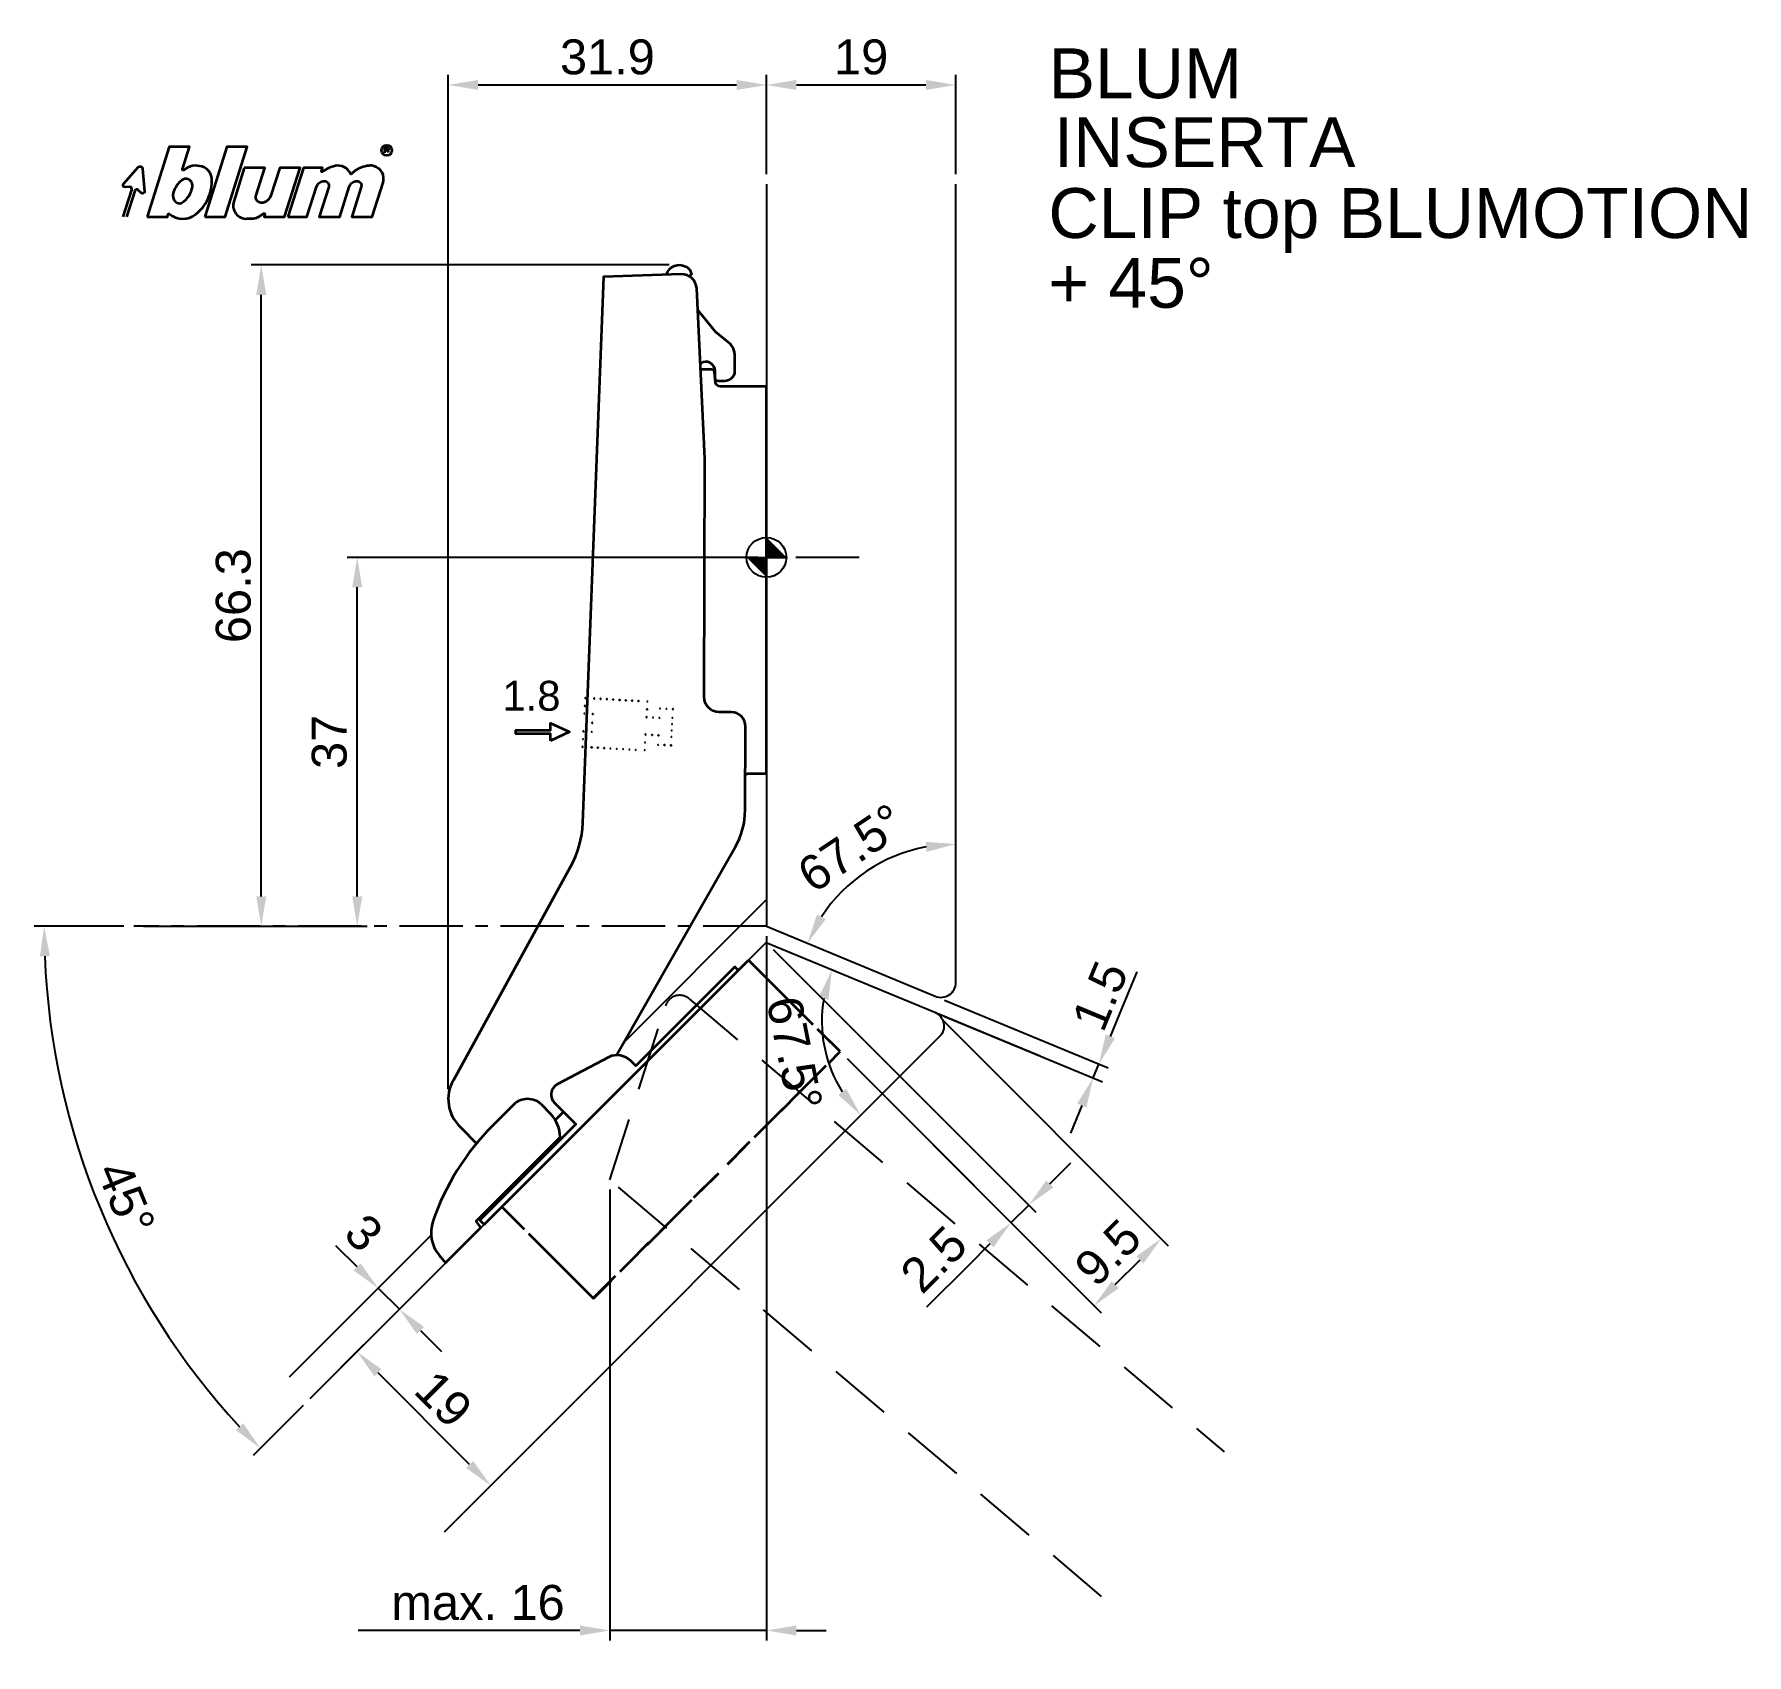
# Model space of a CAD drawing. Extents: x -73 to 98, y -110 to 52.
import ezdxf

# ---------------------------------------------------------------- set-up
doc = ezdxf.new("R2010")
doc.units = 0
doc.header["$PDMODE"] = 35
doc.header["$PDSIZE"] = 5
for name, pattern in [('MITTE', [50.8, 31.75, -6.35, 6.35, -6.35]), ('STRICHLINIE', [19.05, 12.7, -6.35]), ('VERDECKT2', [4.7625, 3.175, -1.5875])]:
    doc.linetypes.add(name, pattern=pattern)
doc.layers.get('Defpoints').update_dxf_attribs({"linetype": 'CONTINUOUS'})
doc.layers.add('1', color=2, linetype='CONTINUOUS')
doc.layers.add('5', color=1, linetype='CONTINUOUS')
doc.layers.add('6', color=3, linetype='CONTINUOUS', lineweight=35)
doc.styles.add('Beschlag', font='ARIAL.TTF')
doc.dimstyles.new('Beschlag', dxfattribs={"dimtxt": 3.5, "dimasz": 3, "dimexe": 1, "dimexo": 1, "dimgap": 1, "dimtad": 1, "dimdec": 1, "dimdsep": 46, "dimtxsty": 'Beschlag', "dimcen": 2, "dimclrd": 256, "dimclre": 256, "dimclrt": 256, "dimadec": 1, "dimazin": 2, "dimtfac": 0.71, "dimtdec": 1, "dimtix": 1, "dimtmove": 2, "dimatfit": 0, "dimfxl": 0, "dimtolj": 1, "dimlwd": -1, "dimlwe": -1, "dimarcsym": 0})

# ---------------------------------------------------------------- blocks, each defined once
blk = doc.blocks.new('NullPunkt')
at = {"layer": '5'}
for points in [[(0, 2), (0, -2)], [(-2, 0), (2, 0)]]:
    blk.add_lwpolyline(points, dxfattribs=at)
blk.add_circle((0, 0), 2, dxfattribs=at)
for points in [[(0, 0), (-2, 0), (0, 2)], [(0, 0), (2, 0), (0, -2)]]:
    blk.add_solid(points, dxfattribs=at)
blk = doc.blocks.new('*D1')
at = {"layer": '1'}
for p, q in [((-64.49, -37), (-73.47, -37)), ((-46.48, -85.05), (-51.49, -90.06))]:
    blk.add_line(p, q, dxfattribs=at)
blk.add_arc((1.56, -37), 74.03, 182.3221, 222.6827, dxfattribs=at)
for points in [[(-72.9, -40.01), (-71.9, -39.99), (-72.47, -37)], [(-52.5, -86.84), (-53.22, -87.53), (-50.78, -89.35)]]:
    blk.add_solid(points, dxfattribs=at)
at = {"layer": 'Defpoints', "color": 0}
for p in [(-63.49, -37), (0, -37), (-0.04, -38.61), (-69.94, -56.16), (-45.77, -84.34)]:
    blk.add_point(p, dxfattribs=at)
at = {"layer": '1', "insert": (-64.26, -64.27), "char_height": 3.5, "attachment_point": 5, "rotation": 292.5024, "style": 'Beschlag'}
blk.add_mtext('\\A1;45°', dxfattribs=at)
blk = doc.blocks.new('*D2')
at = {"layer": '1'}
for p, q in [((-1, 0), (-42.06, 0)), ((-41.06, -34), (-41.06, -3)), ((-62.49, -37), (-40.06, -37))]:
    blk.add_line(p, q, dxfattribs=at)
for points in [[(-41.56, -3), (-40.56, -3), (-41.06, 0)], [(-41.56, -34), (-40.56, -34), (-41.06, -37)]]:
    blk.add_solid(points, dxfattribs=at)
at = {"layer": 'Defpoints', "color": 0}
for p in [(-41.06, 0), (0, 0), (-63.49, -37)]:
    blk.add_point(p, dxfattribs=at)
at = {"layer": '1', "insert": (-43.85, -18.5), "char_height": 3.5, "attachment_point": 5, "rotation": 90, "style": 'Beschlag'}
blk.add_mtext('\\A1;37', dxfattribs=at)
blk = doc.blocks.new('*D3')
at = {"layer": '1'}
for p, q in [((-9.75, 29.33), (-51.69, 29.33)), ((-50.69, -34), (-50.69, 26.33)), ((-62.49, -37), (-49.69, -37))]:
    blk.add_line(p, q, dxfattribs=at)
for points in [[(-51.19, 26.33), (-50.19, 26.33), (-50.69, 29.33)], [(-51.19, -34), (-50.19, -34), (-50.69, -37)]]:
    blk.add_solid(points, dxfattribs=at)
at = {"layer": 'Defpoints', "color": 0}
for p in [(-50.69, 29.33), (-8.75, 29.33), (-63.49, -37)]:
    blk.add_point(p, dxfattribs=at)
at = {"layer": '1', "insert": (-53.48, -3.84), "char_height": 3.5, "attachment_point": 5, "rotation": 90, "style": 'Beschlag'}
blk.add_mtext('\\A1;66.3', dxfattribs=at)
blk = doc.blocks.new('*D4')
at = {"layer": '1'}
for p, q in [((-31.93, -53.34), (-31.93, 48.38)), ((0, 38.42), (0, 48.38)), ((-28.93, 47.38), (-3, 47.38))]:
    blk.add_line(p, q, dxfattribs=at)
for points in [[(-28.93, 47.88), (-28.93, 46.88), (-31.93, 47.38)], [(-3, 47.88), (-3, 46.88), (0, 47.38)]]:
    blk.add_solid(points, dxfattribs=at)
at = {"layer": 'Defpoints', "color": 0}
for p in [(0, 47.38), (0, 37.42), (-31.93, -54.34)]:
    blk.add_point(p, dxfattribs=at)
at = {"layer": '1', "insert": (-15.96, 50.17), "char_height": 3.5, "attachment_point": 5, "style": 'Beschlag'}
blk.add_mtext('\\A1;31.9', dxfattribs=at)
blk = doc.blocks.new('*D5')
at = {"layer": '1'}
for p, q in [((0, 38.42), (0, 48.38)), ((19, 38.42), (19, 48.38)), ((3, 47.38), (16, 47.38))]:
    blk.add_line(p, q, dxfattribs=at)
for points in [[(3, 47.88), (3, 46.88), (0, 47.38)], [(16, 47.88), (16, 46.88), (19, 47.38)]]:
    blk.add_solid(points, dxfattribs=at)
at = {"layer": 'Defpoints', "color": 0}
for p in [(19, 47.38), (0, 37.42), (19, 37.42)]:
    blk.add_point(p, dxfattribs=at)
at = {"layer": '1', "insert": (9.5, 50.17), "char_height": 3.5, "attachment_point": 5, "style": 'Beschlag'}
blk.add_mtext('\\A1;19', dxfattribs=at)
blk = doc.blocks.new('*D6')
at = {"layer": '1'}
for p, q in [((0, -38), (0, -108.62)), ((-15.72, -63.41), (-15.72, -108.62)), ((-18.72, -107.62), (-21.72, -107.62)), ((0, -107.62), (-15.72, -107.62)), ((3, -107.62), (6, -107.62))]:
    blk.add_line(p, q, dxfattribs=at)
for points in [[(-18.72, -107.12), (-18.72, -108.12), (-15.72, -107.62)], [(3, -107.12), (3, -108.12), (0, -107.62)]]:
    blk.add_solid(points, dxfattribs=at)
at = {"layer": 'Defpoints', "color": 0}
for p in [(0, -37), (-15.72, -62.41), (-15.72, -107.62)]:
    blk.add_point(p, dxfattribs=at)
at = {"layer": '1', "insert": (-28.94, -104.83), "char_height": 3.5, "attachment_point": 5, "style": 'Beschlag'}
blk.add_mtext('\\A1;max. 16', dxfattribs=at)
blk = doc.blocks.new('*D7')
at = {"layer": '1'}
blk.add_arc((19, -44.87), 16.12, 100.6813, 146.8236, dxfattribs=at)
for points in [[(15.97, -28.53), (16.06, -29.53), (19, -28.75)], [(5.95, -36.28), (5.07, -35.82), (4.11, -38.7)]]:
    blk.add_solid(points, dxfattribs=at)
at = {"layer": 'Defpoints', "color": 0}
for p in [(19, 37.42), (12.83, -29.98), (0, -37), (19, -42.62), (16.93, -44.01)]:
    blk.add_point(p, dxfattribs=at)
at = {"layer": '1', "insert": (8.5, -29.15), "char_height": 3.5, "attachment_point": 5, "rotation": 33.7524, "style": 'Beschlag'}
blk.add_mtext('\\A1;67.5°', dxfattribs=at)
blk = doc.blocks.new('*D8')
at = {"layer": '1'}
blk.add_arc((18.96, -46.47), 13.41, 170.3523, 212.1574, dxfattribs=at)
for points in [[(5.26, -44.09), (6.22, -44.37), (6.57, -41.34)], [(8, -53.3), (7.22, -53.92), (9.48, -55.96)]]:
    blk.add_solid(points, dxfattribs=at)
at = {"layer": 'Defpoints', "color": 0}
for p in [(-0.04, -38.61), (16.88, -45.62), (5.55, -46.48), (17.37, -48.06), (-32.33, -97.77)]:
    blk.add_point(p, dxfattribs=at)
at = {"layer": '1', "insert": (2.81, -49.73), "char_height": 3.5, "attachment_point": 5, "rotation": 281.4081, "style": 'Beschlag'}
blk.add_mtext('\\A1;67.5°', dxfattribs=at)
blk = doc.blocks.new('*D9')
at = {"layer": '1'}
for p, q in [((0.66, -39.31), (27.02, -65.66)), ((8.09, -50.27), (25.25, -67.43)), ((28.43, -62.83), (30.55, -60.71)), ((24.54, -66.72), (26.31, -64.95)), ((22.42, -68.84), (20.3, -70.97))]:
    blk.add_line(p, q, dxfattribs=at)
for points in [[(28.08, -62.48), (28.78, -63.19), (26.31, -64.95)], [(22.07, -68.49), (22.77, -69.2), (24.54, -66.72)]]:
    blk.add_solid(points, dxfattribs=at)
at = {"layer": 'Defpoints', "color": 0}
for p in [(-0.04, -38.61), (7.38, -49.57), (26.31, -64.95)]:
    blk.add_point(p, dxfattribs=at)
at = {"layer": '1', "insert": (16.79, -70.4), "char_height": 3.5, "attachment_point": 5, "rotation": 45.0048, "style": 'Beschlag'}
blk.add_mtext('\\A1;2.5', dxfattribs=at)
blk = doc.blocks.new('*D10')
at = {"layer": '1'}
for p, q in [((17.59, -46.32), (40.3, -69.03)), ((8.09, -50.27), (33.58, -75.76)), ((34.99, -72.93), (37.48, -70.45))]:
    blk.add_line(p, q, dxfattribs=at)
for points in [[(37.12, -70.09), (37.83, -70.8), (39.6, -68.32)], [(34.64, -72.58), (35.35, -73.28), (32.87, -75.05)]]:
    blk.add_solid(points, dxfattribs=at)
at = {"layer": 'Defpoints', "color": 0}
for p in [(16.88, -45.62), (7.38, -49.57), (39.6, -68.32)]:
    blk.add_point(p, dxfattribs=at)
at = {"layer": '1', "insert": (34.26, -69.72), "char_height": 3.5, "attachment_point": 5, "rotation": 45.0048, "style": 'Beschlag'}
blk.add_mtext('\\A1;9.5', dxfattribs=at)
blk = doc.blocks.new('*D11')
at = {"layer": '1'}
for p, q in [((-45.06, -83.63), (-40.39, -78.95)), ((-29.78, -90.97), (-38.97, -81.78)), ((-31.63, -97.07), (-26.95, -92.39))]:
    blk.add_line(p, q, dxfattribs=at)
for points in [[(-38.62, -81.43), (-39.32, -82.14), (-41.09, -79.66)], [(-29.42, -90.62), (-30.13, -91.33), (-27.66, -93.1)]]:
    blk.add_solid(points, dxfattribs=at)
at = {"layer": 'Defpoints', "color": 0}
for p in [(-41.09, -79.66), (-45.77, -84.34), (-32.33, -97.77)]:
    blk.add_point(p, dxfattribs=at)
at = {"layer": '1', "insert": (-32.4, -84.41), "char_height": 3.5, "attachment_point": 5, "rotation": 315.0048, "style": 'Beschlag'}
blk.add_mtext('\\A1;19', dxfattribs=at)
blk = doc.blocks.new('*D12')
at = {"layer": '1'}
for p, q in [((17.85, -44.39), (34.28, -51.2)), ((17.81, -46), (33.71, -52.58)), ((34.51, -48.04), (35.65, -45.27)), ((32.78, -52.2), (33.36, -50.81)), ((31.64, -54.97), (30.49, -57.74))]:
    blk.add_line(p, q, dxfattribs=at)
for points in [[(34.04, -47.85), (34.97, -48.23), (33.36, -50.81)], [(31.18, -54.78), (32.1, -55.16), (32.78, -52.2)]]:
    blk.add_solid(points, dxfattribs=at)
at = {"layer": 'Defpoints', "color": 0}
for p in [(16.93, -44.01), (16.88, -45.62), (33.36, -50.81)]:
    blk.add_point(p, dxfattribs=at)
at = {"layer": '1', "insert": (33.48, -43.97), "char_height": 3.5, "attachment_point": 5, "rotation": 67.5048, "style": 'Beschlag'}
blk.add_mtext('\\A1;1.5', dxfattribs=at)
blk = doc.blocks.new('Logo_BLUM')
at = {"layer": '6', "color": 20, "linetype": 'Continuous'}
for points in [[(2.39, 0), (4.43, 0), (4.52, 0.26, -0.512391), (4.62, 0.29, 0.357881), (7.3, 0.25, 0.116336), (8.5, 1.76, 0.127435), (8.89, 3.85, 0.227045), (8.36, 4.79, 0.273775), (6.5, 4.93), (6.04, 4.67, -0.689828), (5.94, 4.76), (6.65, 7), (4.61, 7)], [(5.59, 3.39, 0.16703), (4.99, 2.14, 0.322673), (5.41, 1.39, 0.260102), (5.93, 1.42, 0.211929), (6.95, 3, 0.250706), (6.73, 3.62, 0.316796), (6.01, 3.72, 0.086595)], [(12.15, 4.9), (11.09, 1.53, 0.527578), (12.44, -0.2, -0.003338), (13.06, -0.17, 0.131781), (13.63, 0.02), (14.12, 0.32, -0.706223), (14.22, 0.24), (14.15, 0), (16.19, 0), (17.75, 4.9), (15.7, 4.9), (14.81, 2.11, -0.253672), (14.11, 1.42, -0.127823), (13.72, 1.42, -0.447747), (13.33, 2.15), (14.2, 4.9)], [(16.53, 0), (18.44, 0), (19.39, 3, -0.282196), (20.04, 3.56, -0.141376), (20.38, 3.52, -0.3938), (20.62, 2.99), (19.67, 0), (21.72, 0), (22.67, 3, -0.282189), (23.31, 3.56, -0.141385), (23.65, 3.52, -0.393792), (23.89, 2.99), (22.94, 0), (24.99, 0), (26.07, 3.42, 0.424526), (25.18, 5.07, 0.098115), (24.64, 5.11, 0.114777), (23.24, 4.6), (22.89, 4.28, -0.522588), (22.79, 4.31, 0.36711), (21.28, 5.09, 0.102012), (20, 4.5, -0.748324), (19.89, 4.58), (20, 4.9), (18.08, 4.9)]]:
    blk.add_lwpolyline(points, format="xyb", close=True, dxfattribs=at)
blk.add_lwpolyline([(8.18, 0), (10.23, 0), (12.45, 7), (10.4, 7)], close=True, dxfattribs=at)
for points in [[(26.26, 6.4), (26.26, 6.9), (26.52, 6.9, -0.975005), (26.53, 6.67, 0.014563), (26.45, 6.67), (26.26, 6.67), (26.45, 6.67), (26.52, 6.6), (26.57, 6.53), (26.62, 6.42)], [(0, 0), (0.86, 2.7, 0.480207), (0.67, 2.98), (0.19, 2.97, -0.689229), (0.05, 3.33), (1.49, 4.95, -0.685285), (1.94, 4.79), (2.15, 2.54, -0.636083), (1.84, 2.36), (1.47, 2.68, 0.560356), (1.16, 2.59), (0.34, 0)]]:
    blk.add_lwpolyline(points, format="xyb", dxfattribs=at)
blk.add_circle((26.44, 6.65), 0.527, dxfattribs=at)
blk = doc.blocks.new('Seitliche Verstellung')
at = {"layer": '6'}
for centre in [(0, 4.9), (0, 4.12), (0.9, 4.9), (1.53, 4.9), (2.17, 4.9), (2.8, 4.9), (3.44, 4.9), (4.07, 4.9), (4.71, 4.9), (5.34, 4.9), (6.24, 4.9), (6.24, 4.12), (7.54, 4.28), (8.19, 4.28), (8.84, 4.28), (0, 3.34), (0.83, 3.34), (0.83, 2.46), (6.24, 3.33), (6.89, 3.33), (7.54, 3.33), (8.84, 3.41), (8.84, 2.77), (8.84, 2.14), (0, 1.56), (0, 0.78), (0, 0), (0.83, 1.56), (0.9, 0), (1.53, 0), (2.17, 0), (2.8, 0), (3.44, 0), (4.07, 0), (4.71, 0), (5.34, 0), (6.24, 1.58), (6.24, 0.79), (6.24, 0.01), (6.89, 1.58), (7.54, 1.58), (7.54, 0.63), (8.19, 0.64), (8.84, 1.5), (8.84, 0.64)]:
    blk.add_circle(centre, 0.00604, dxfattribs=at)
blk = doc.blocks.new('*D19')
at = {"layer": '1'}
for p, q in [((-41.08, -71.16), (-43.2, -69.04)), ((-39.3, -73.62), (-38.25, -72.58)), ((-38.96, -73.28), (-36.83, -75.4)), ((-37.09, -75.66), (-36.13, -74.7)), ((-34.71, -77.52), (-32.59, -79.65))]:
    blk.add_line(p, q, dxfattribs=at)
for points in [[(-40.72, -70.81), (-41.43, -71.51), (-38.96, -73.28)], [(-34.36, -77.17), (-35.07, -77.88), (-36.83, -75.4)]]:
    blk.add_solid(points, dxfattribs=at)
at = {"layer": 'Defpoints', "color": 0}
for p in [(-40.01, -74.33), (-36.83, -75.4), (-37.8, -76.37)]:
    blk.add_point(p, dxfattribs=at)
at = {"layer": '1', "insert": (-40.4, -67.74), "char_height": 3.5, "attachment_point": 5, "rotation": 315, "style": 'Beschlag'}
blk.add_mtext('\\A1;3', dxfattribs=at)

msp = doc.modelspace()

# ---------------------------------------------------------------- linework, layer by layer
at = {"layer": '1'}
for p, q in [((35.65, -45.27), (37.19, -41.58)), ((16.88, -45.62), (27.45, -49.99)), ((20.3, -70.97), (16.06, -75.21)), ((-21.72, -107.62), (-40.95, -107.62))]:
    msp.add_line(p, q, dxfattribs=at)
at = {"layer": '5', "linetype": 'MITTE', "ltscale": 0.2}
for p, q in [((9.31, 0), (-7.49, 0)), ((0, -37), (-63.49, -37))]:
    msp.add_line(p, q, dxfattribs=at)
at = {"layer": '5'}
for p, q in [((0, -34.32), (-14.29, -48.61)), ((-33.65, -67.97), (-47.89, -82.22))]:
    msp.add_line(p, q, dxfattribs=at)
for points in [[(0, 37.42), (0, -37), (16.93, -44.01, 0.534483), (19, -42.62), (19, 37.42)], [(-45.77, -84.34), (-0.04, -38.61), (16.88, -45.62, -0.534514), (17.37, -48.06), (-32.33, -97.77)]]:
    msp.add_lwpolyline(points, format="xyb", dxfattribs=at)
at = {"layer": '5', "linetype": 'STRICHLINIE', "ltscale": 0.5}
msp.add_lwpolyline([(33.63, -104.2), (-15.72, -62.41), (-10.13, -44.96, -0.534508), (-7.74, -44.27), (45.91, -89.7)], format="xyb", dxfattribs=at)
at = {"layer": '6'}
msp.add_line((-20.37, -55.61), (-21.19, -56.43), dxfattribs=at)
for points in [[(-9.99, 28.33, -0.1727), (-9.7, 28.93, -0.445153), (-7.7, 28.83), (-7.51, 28.41), (-7.73, 28.19)], [(-15.04, -49.93), (-3.13, -29.05, 0.129877), (-2.14, -25.35), (-2.11, -16.98, 0.41717), (-3.53, -15.51), (-4.76, -15.51, -0.412558), (-6.25, -14), (-6.17, 9.91), (-7, 26.97, 0.409111), (-8.55, 28.4), (-16.36, 28.15), (-18.46, -26.63, -0.116588), (-19.69, -31.07), (-31.41, -52.42, 0.353453), (-30.69, -57.13), (-29.09, -58.77)], [(-6.9, 24.81), (-5.15, 22.67), (-3.88, 21.63, -0.199034), (-3.2, 20.37), (-3.2, 18.68, -0.414213), (-4.2, 17.68), (-4.85, 17.68, -0.414201), (-5.15, 17.98), (-5.15, 18.67, 0.600301), (-6.63, 19.46, -2.68408)], [(-2.12, -21.77), (-1.86, -21.67), (0, -21.67), (0, 17.13), (-4.62, 17.13, -0.388878), (-5.12, 17.58), (-5.2, 18.55, 0.393608), (-5.5, 18.83), (-6.6, 18.83)], [(-2.84, -41.41), (-3.19, -41.05), (-13.12, -50.98), (-13.59, -50.52, 0.312987), (-15.83, -50.11), (-21.02, -52.86, 0.486363), (-21.25, -54.73), (-19.13, -56.85), (-19.14, -56.85), (-28.75, -66.47), (-28.33, -66.89), (-1.81, -40.38)]]:
    msp.add_lwpolyline(points, format="xyb", dxfattribs=at)
msp.add_lwpolyline([(-21.67, -18.4), (-21.67, -17.7), (-25.15, -17.7), (-25.15, -17.33), (-21.67, -17.33), (-21.67, -16.63), (-19.77, -17.51)], close=True, dxfattribs=at)
at = {"layer": '6', "linetype": 'STRICHLINIE', "ltscale": 0.2}
msp.add_lwpolyline([(-26.56, -65.12), (-17.36, -74.32), (7.38, -49.57), (-1.81, -40.38)], dxfattribs=at)
at = {"layer": '6', "linetype": 'VERDECKT2'}
msp.add_lwpolyline([(-26.56, -65.12), (-17.38, -74.3), (7.38, -49.57), (-1.81, -40.38)], dxfattribs=at)
at = {"layer": '6', "flags": 128}
msp.add_lwpolyline([(-22.55, -54.9, 0.414214), (-25.38, -54.9), (-27.49, -57, 0.114125), (-33.47, -66.6, 0.262579), (-32.84, -69.99), (-32.19, -70.76), (-28.66, -67.22), (-29.12, -66.56), (-20.7, -58.14, 0.191102), (-21.65, -55.83), (-22.55, -54.9)], format="xyb", dxfattribs=at)

# ---------------------------------------------------------------- block references
at = {"layer": '5', "rotation": 90}
msp.add_blockref('NullPunkt', (0, 0), dxfattribs=at)
at = {"layer": '6'}
msp.add_blockref('Logo_BLUM', (-64.54, 34.17), dxfattribs=at)
at = {"layer": '6', "rotation": 356.8}
msp.add_blockref('Seitliche Verstellung', (-18.44, -19), dxfattribs=at)

# ---------------------------------------------------------------- texts
at = {"layer": '1', "linetype": 'Continuous', "style": 'Beschlag'}
for s, p in [('BLUM', (28.31, 46.05)), ('CLIP top BLUMOTION', (28.29, 32.03)), ('+ 45%%D', (28.29, 25.03))]:
    msp.add_text(s, height=5, dxfattribs=at).set_placement(p)
at = {"layer": '1', "attachment_point": 1, "style": 'Beschlag'}
for s, insert, char_height, width in [('INSERTA', (28.83, 44.14), 5, 110.7908), ('1.8', (-26.49, -12.38), 3, 7.1)]:
    msp.add_mtext(s, dxfattribs=dict(at, insert=insert, char_height=char_height, width=width))

# ---------------------------------------------------------------- dimensions: what is measured, and where the dimension line sits
at = {"layer": '1'}
for base, p1, p2, angle, picture, middle in [((0, 47.38), (-31.93, -54.34), (0, 37.42), 180, '*D4', (-15.96, 50.17)), ((19, 47.38), (0, 37.42), (19, 37.42), 180, '*D5', (9.5, 50.17)), ((-50.69, 29.33), (-63.49, -37), (-8.75, 29.33), 90, '*D3', (-53.48, -3.84)), ((-41.06, 0), (-63.49, -37), (0, 0), 90, '*D2', (-43.85, -18.5)), ((39.6, -68.32), (7.38, -49.57), (16.88, -45.62), 45.0048, '*D10', (34.26, -69.72)), ((-41.09, -79.66), (-32.33, -97.77), (-45.77, -84.34), 135.0048, '*D11', (-32.4, -84.41))]:
    dim = msp.add_linear_dim(base=base, p1=p1, p2=p2, angle=angle, dimstyle='Beschlag', dxfattribs=at)
    dim.commit()
    dim.dimension.update_dxf_attribs({"geometry": picture, "text_midpoint": middle})
for base, line1, line2, picture, middle in [((12.83, -29.98), ((19, -42.62), (19, 37.42)), ((0, -37), (16.93, -44.01)), '*D7', (8.5, -29.15)), ((-69.94, -56.16), ((-45.77, -84.34), (-0.04, -38.61)), ((0, -37), (-63.49, -37)), '*D1', (-64.26, -64.27))]:
    dim = msp.add_angular_dim_2l(base=base, line1=line1, line2=line2, dimstyle='Beschlag', dxfattribs=at)
    dim.commit()
    dim.dimension.update_dxf_attribs({"geometry": picture, "text_midpoint": middle})
dim = msp.add_linear_dim(base=(-15.72, -107.62), p1=(0, -37), p2=(-15.72, -62.41), angle=180, text='max. 16', dimstyle='Beschlag', dxfattribs=at)
dim.commit()
dim.dimension.update_dxf_attribs({"geometry": '*D6', "text_midpoint": (-28.94, -104.83), "dimtype": 160})
dim = msp.add_angular_dim_2l(base=(5.55, -46.48), line1=((17.37, -48.06), (-32.33, -97.77)), line2=((-0.04, -38.61), (16.88, -45.62)), dimstyle='Beschlag', dxfattribs=at)
dim.commit()
dim.dimension.update_dxf_attribs({"geometry": '*D8', "text_midpoint": (2.81, -49.73), "dimtype": 162})
for base, p1, p2, angle, picture, middle in [((26.31, -64.95), (7.38, -49.57), (-0.04, -38.61), 45.0048, '*D9', (16.79, -70.4)), ((33.36, -50.81), (16.88, -45.62), (16.93, -44.01), 67.5048, '*D12', (33.48, -43.97)), ((-36.83, -75.4), (-40.01, -74.33), (-37.8, -76.37), 315, '*D19', (-40.4, -67.74))]:
    dim = msp.add_linear_dim(base=base, p1=p1, p2=p2, angle=angle, dimstyle='Beschlag', dxfattribs=at)
    dim.commit()
    dim.dimension.update_dxf_attribs({"geometry": picture, "text_midpoint": middle, "dimtype": 160})

doc.saveas('drawing.dxf')
